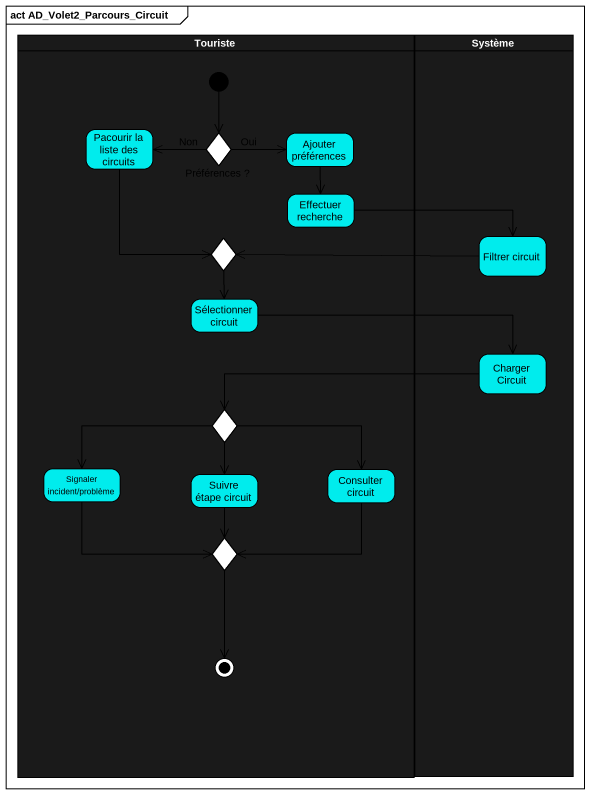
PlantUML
@startuml
mainframe act AD_Volet2_Parcours_Circuit
hide empty description
state Touriste <<partition>> #1A1A1A {
  state "Pacourir la liste des circuits" as Pacourir_la_liste_des #00ECED
  state "Préférences ?" as Préférences <<choice>> #00ECED
  state "Ajouter préférences" as Ajouter_préférences #00ECED
  state "Effectuer recherche" as Effectuer_recherche #00ECED
  state choice1 <<choice>> #00ECED
  state "Sélectionner circuit" as Sélectionner_circuit #00ECED
  state choice2 <<choice>> #00ECED
  state "Signaler incident/problème" as Signaler_incident_problème #00ECED
  state "Suivre étape circuit" as Suivre_étape_circuit #00ECED
  state "Consulter circuit" as Consulter_circuit #00ECED
  state choice3 <<choice>> #00ECED
  [*] --> Préférences
  choice3 --> [*]
}
state Système <<partition>> #1A1A1A {
  state "Filtrer circuit" as Filtrer_circuit #00ECED
  state "Charger Circuit" as Charger_Circuit #00ECED
}
Pacourir_la_liste_des --> choice1
Préférences -left-> Pacourir_la_liste_des : Non
Préférences -right-> Ajouter_préférences : Oui
Ajouter_préférences --> Effectuer_recherche
Effectuer_recherche -right-> Filtrer_circuit
choice1 --> Sélectionner_circuit
Filtrer_circuit -left-> choice1
Sélectionner_circuit -right-> Charger_Circuit
Charger_Circuit -left-> choice2
choice2 -left-> Signaler_incident_problème
choice2 --> Suivre_étape_circuit
choice2 -right-> Consulter_circuit
Signaler_incident_problème -right-> choice3
Suivre_étape_circuit --> choice3
Consulter_circuit -left-> choice3
@enduml
